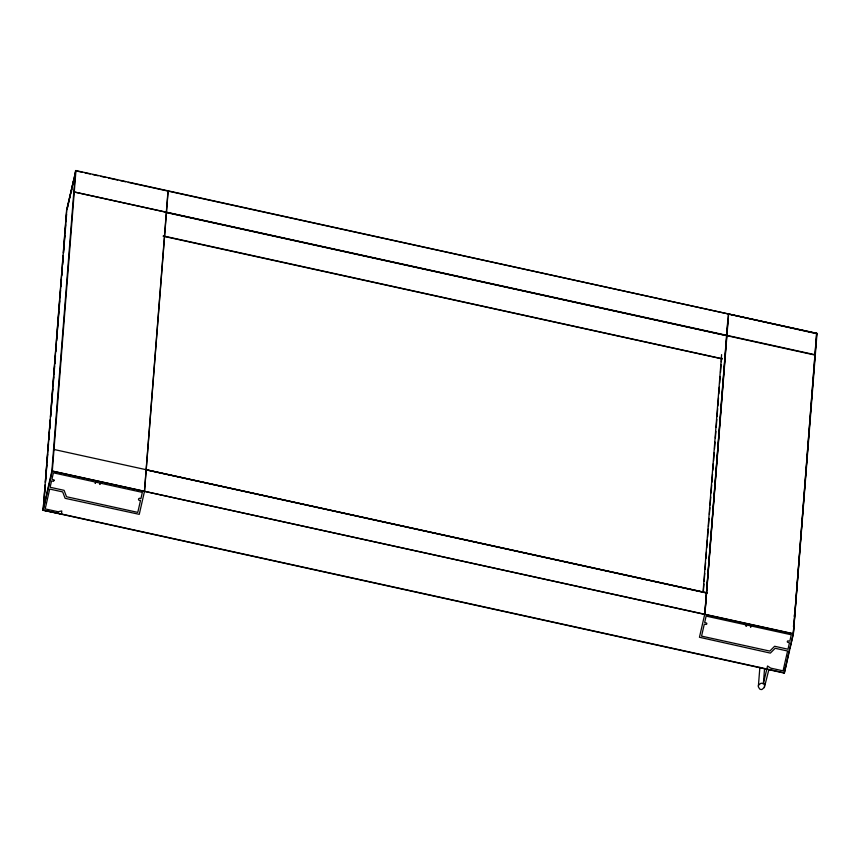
<?xml version="1.0" encoding="UTF-8"?>
<svg xmlns="http://www.w3.org/2000/svg" width="860" height="860" viewBox="0 0 860 860"><rect width="100%" height="100%" fill="white"/><g stroke="black" fill="none" stroke-linecap="round" stroke-linejoin="round"><path stroke-width="1.29" d="M168.151 191.027L144.523 491.243L139.266 514.334L65.102 498.316L62.672 491.909L49.697 489.06L45.193 508.905L58.157 511.754L61.77 510.947L61.533 514.011L43.118 510.292L66.639 209.732L75.949 170.495L52.32 470.7L43.226 510.238L784.374 673.122L793.382 633.723L817 333.411L75.841 170.57L66.822 210.249M43.118 510.292L45.118 484.943M45.333 482.277L50.267 419.562M50.471 416.896L63.178 255.452M63.393 252.775L66.65 211.42M43.72 505.046L44.247 498.37M44.559 494.371L45.182 486.362M45.505 482.363L46.032 475.688M46.236 473.021L46.87 465.013M47.182 461.014L47.709 454.338M48.02 450.339L48.547 443.663M48.859 439.664L49.493 431.656M49.708 428.989L50.331 420.981M50.643 416.982L51.17 410.317M51.492 406.307L52.008 399.642M52.331 395.632L52.858 388.967M53.169 384.957L53.793 376.959M54.008 374.283L54.642 366.285M54.846 363.608L55.481 355.61M55.792 351.6L56.319 344.935M56.631 340.925L57.158 334.26M57.469 330.251L57.996 323.586M58.319 319.587L58.942 311.578M59.157 308.912L59.781 300.903M60.103 296.904L60.619 290.228M60.942 286.229L61.468 279.554M61.78 275.555L62.307 268.879M62.619 264.88L63.253 256.871M63.565 252.872L64.091 246.197M64.296 243.53L64.93 235.522M65.242 231.523L65.769 224.847M66.08 220.848L66.607 214.172M71.477 191.952L71.713 188.953L67.198 208.786M73.971 179.03L73.799 180.138M43.011 509.937L51.869 470.979L75.497 170.775M144.458 491.06L168.023 190.769M703.082 591.927L721.604 354.61M703.308 592.088L703.932 584.047M704.146 581.371L704.77 573.341M705.092 569.32L705.608 562.623M705.931 558.602L706.458 551.905M706.769 547.895L707.393 539.854M707.608 537.178L708.242 529.147M708.446 526.471L709.081 518.429M709.392 514.409L709.919 507.712M710.124 505.035L710.758 497.005M711.07 492.984L711.704 484.954M711.908 482.277L712.542 474.236M712.854 470.216L713.381 463.529M713.596 460.842L714.219 452.812M714.531 448.791L715.058 442.094M715.37 438.084L715.896 431.387M716.219 427.366L716.842 419.336M717.057 416.648L717.681 408.618M717.896 405.941L718.519 397.9M718.842 393.891L719.368 387.193M719.68 383.173L720.207 376.476M720.519 372.455L721.142 364.425M721.357 361.748L721.669 357.728M768.872 669.628L764.346 687.484L761.938 689.483A2.967 2.892 4.1 0 1 759.638 688.946L758.402 686.914A3.354 3.268 4.1 0 1 758.971 684.571L761.003 683.302A2.967 2.892 4.1 0 1 763.304 683.84L767.55 665.984L770.657 668.123L783.073 670.843L787.588 651.009L775.172 648.289L770.356 653.105L699.449 637.271L704.759 614.104L727.754 320.823M704.834 614.04L728.431 314.029L816.892 333.755M728.624 314.018L704.92 614.008M758.391 686.097L759.864 667.349M763.357 683.893L764.508 669.166M764.346 687.484L764.669 683.474M784.363 673.133L784.524 671.069M784.943 667.328L784.083 672.961M785.04 667.983L784.804 670.983L789.448 649.429M816.624 333.315L793.296 633.895L52.137 471.054M793.275 633.379L816.71 333.347M74.143 192.006L815.237 355.137M793.543 625.435L793.662 624.876M74.154 191.93L815.312 354.782M43.881 505.142L44.29 502.863L43.613 505.723M793.339 633.702L51.869 470.979M72.122 187.147L73.562 180.837M794.113 616.276L795.048 612.18M793.866 623.973L793.468 626.467L793.758 625.263M790.007 648.074L791.479 641.248M791.566 641.227L793.006 634.916M53.868 449.447L707.167 592.873M816.989 333.422L128.237 182.374M75.766 170.85L82.323 172.29M84.946 172.86L90.192 174.01M92.826 174.591L98.072 175.741M100.695 176.322L105.941 177.472M108.564 178.052L117.745 180.073M120.368 180.643L125.614 181.793M165.905 212.463L727.345 335.819M163.314 235.941L722.142 358.727M163.239 236.22L722.099 358.899M145.695 469.614L707.135 592.981M145.652 469.786L705.78 592.852M43.279 510.012L784.438 672.853M54.18 480.235L53.481 481.32L51.546 480.944L50.116 487.265L64.091 490.329L66.521 496.736L137.783 512.388L140.492 500.488C137.288 501.058 138.245 496.833 140.9 498.682L142.33 492.371L100.642 483.212L99.868 484.459L99.717 483.008L96.008 482.191L95.234 483.449L95.084 481.987L53.395 472.828L51.955 479.149L54.18 480.235M745.835 625.768L746.523 626.252L746.932 625.059L750.479 625.833L750.608 627.284L751.361 626.026L791.286 634.788L789.846 641.098L787.695 640.915A1.086 1.064 4.1 0 0 787.405 642.162L789.437 642.893L787.996 649.214L774.613 646.268L769.797 651.084L701.567 636.12L704.275 624.22L706.425 624.403A1.086 1.064 4.1 0 0 706.716 623.156L704.684 622.425L706.125 616.104L746.039 624.865L745.835 625.768"/></g></svg>
